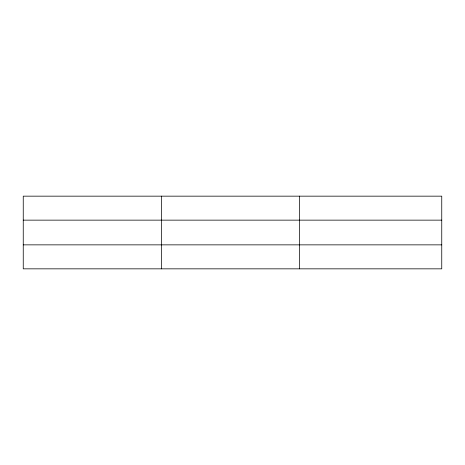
<?xml version="1.0" encoding="UTF-8"?>
<svg xmlns="http://www.w3.org/2000/svg" width="465" height="465" viewBox="0 0 465 465"><rect width="100%" height="100%" fill="white"/><g stroke="black" fill="none" stroke-linecap="round" stroke-linejoin="round"><path stroke-width="0.7" d="M161.355 196.16L161.355 268.84M299.46 196.16L299.46 268.84M441.75 220.143L441.75 196.16L23.25 196.16L23.25 268.84L441.75 268.84L441.75 220.143L23.25 220.143M23.25 244.857L441.75 244.857"/></g></svg>
